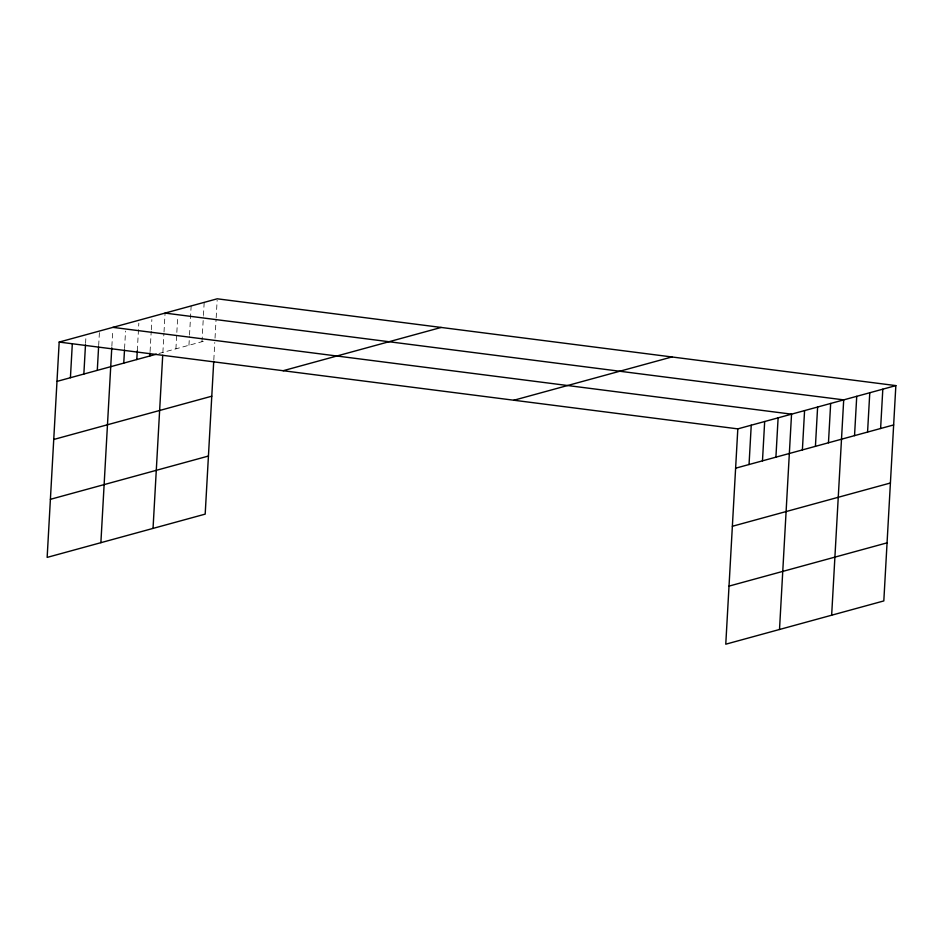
<?xml version="1.0" encoding="UTF-8"?>
<svg xmlns="http://www.w3.org/2000/svg" width="943" height="943" viewBox="0 0 943 943"><rect width="100%" height="100%" fill="white"/><g stroke="black" fill="none" stroke-linecap="round" stroke-linejoin="round"><path stroke-width="0.71" stroke-dasharray="4.71 3.54" d="M85.565 343.452L85.896 337.629M98.673 345.598L99.404 332.502M111.863 346.293L112.759 330.274M124.57 348.545L125.549 331.076M137.289 350.808L138.833 323.131M150.078 351.609L151.222 331.217M151.304 329.755L151.87 319.571M162.88 352.399L163.929 333.468M164.011 332.019L165.072 313.088M175.917 348.839L177.708 316.789M188.954 345.268L189.437 336.521M189.519 335.071L191.146 305.945M201.991 341.696L203.37 316.942M203.452 315.481L204.183 302.373M213.813 359.908L214.78 342.486M215.028 338.124L216.088 319.194M216.171 317.732L217.149 300.263M158.966 353.472L205.904 340.623"/><path stroke-width="1.41" d="M895.85 385.604L737.815 428.876L725.768 644.199L883.815 600.927L895.85 385.604L217.232 298.801L59.185 342.073L47.15 557.396L205.185 514.124L213.731 361.358M70.419 377.719L72.293 344.219M83.856 374.041L85.483 344.914M97.294 370.363L98.591 347.059M100.877 542.685L111.781 347.755M123.757 363.114L124.5 350.006M136.794 359.542L137.289 350.808M149.843 355.971L149.996 353.059M153.037 528.41L162.715 355.311M749.048 464.51L751.241 425.199M762.474 460.832L764.679 421.521M775.912 457.155L778.116 417.843M779.507 629.488L791.542 414.166L112.924 327.362M802.387 449.917L804.579 410.594M815.424 446.345L817.616 407.022M828.461 442.774L830.665 403.451M831.655 615.201L843.702 399.879L165.072 313.088M854.535 435.631L856.739 396.319M867.572 432.059L869.776 392.748M880.609 428.499L882.813 389.176M56.993 381.396L156.361 354.191M283.136 370.717L441.171 327.445M53.739 439.473L211.786 396.201M50.392 499.319L208.438 456.047M513.864 400.233L671.899 356.961M735.611 468.2L893.658 424.928M732.369 526.277L890.404 483.005M729.022 586.11L887.057 542.85M59.185 342.073L737.815 428.876"/></g></svg>
